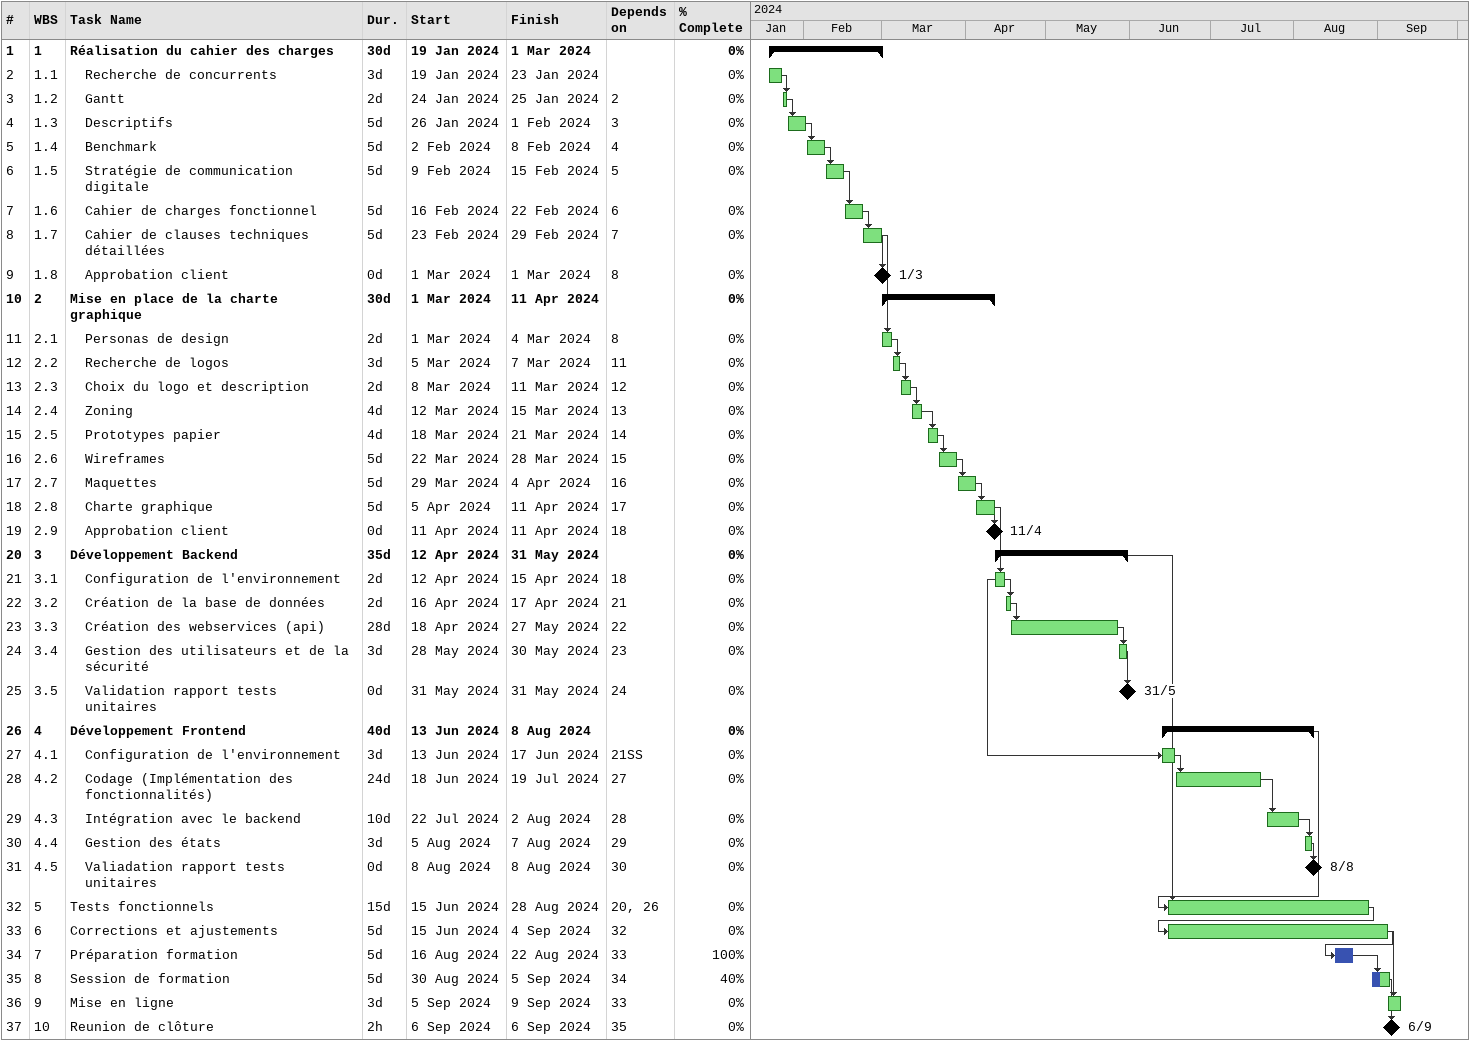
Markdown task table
| ID | WBS | Task | Duration | Start | Finish | Predecessors | % complete |
|---|---|---|---|---|---|---|---|
| 1 | 1 | **Réalisation du cahier des charges** | 30d | 2024-01-19 | 2024-03-01 |  | 0 |
| 2 | 1.1 | Recherche de concurrents | 3d | 2024-01-19 | 2024-01-23 |  | 0 |
| 3 | 1.2 | Gantt | 2d | 2024-01-24 | 2024-01-25 | 2 | 0 |
| 4 | 1.3 | Descriptifs | 5d | 2024-01-26 | 2024-02-01 | 3 | 0 |
| 5 | 1.4 | Benchmark | 5d | 2024-02-02 | 2024-02-08 | 4 | 0 |
| 6 | 1.5 | Stratégie de communication digitale | 5d | 2024-02-09 | 2024-02-15 | 5 | 0 |
| 7 | 1.6 | Cahier de charges fonctionnel | 5d | 2024-02-16 | 2024-02-22 | 6 | 0 |
| 8 | 1.7 | Cahier de clauses techniques détaillées | 5d | 2024-02-23 | 2024-02-29 | 7 | 0 |
| 9 | 1.8 | Approbation client | 0d | 2024-03-01 | 2024-03-01 | 8 | 0 |
| 10 | 2 | **Mise en place de la charte graphique** | 30d | 2024-03-01 | 2024-04-11 |  | 0 |
| 11 | 2.1 | Personas de design | 2d | 2024-03-01 | 2024-03-04 | 8 | 0 |
| 12 | 2.2 | Recherche de logos | 3d | 2024-03-05 | 2024-03-07 | 11 | 0 |
| 13 | 2.3 | Choix du logo et description | 2d | 2024-03-08 | 2024-03-11 | 12 | 0 |
| 14 | 2.4 | Zoning | 4d | 2024-03-12 | 2024-03-15 | 13 | 0 |
| 15 | 2.5 | Prototypes papier | 4d | 2024-03-18 | 2024-03-21 | 14 | 0 |
| 16 | 2.6 | Wireframes | 5d | 2024-03-22 | 2024-03-28 | 15 | 0 |
| 17 | 2.7 | Maquettes | 5d | 2024-03-29 | 2024-04-04 | 16 | 0 |
| 18 | 2.8 | Charte graphique | 5d | 2024-04-05 | 2024-04-11 | 17 | 0 |
| 19 | 2.9 | Approbation client | 0d | 2024-04-11 | 2024-04-11 | 18 | 0 |
| 20 | 3 | **Développement Backend** | 35d | 2024-04-12 | 2024-05-31 |  | 0 |
| 21 | 3.1 | Configuration de l'environnement | 2d | 2024-04-12 | 2024-04-15 | 18 | 0 |
| 22 | 3.2 | Création de la base de données | 2d | 2024-04-16 | 2024-04-17 | 21 | 0 |
| 23 | 3.3 | Création des webservices (api) | 28d | 2024-04-18 | 2024-05-27 | 22 | 0 |
| 24 | 3.4 | Gestion des utilisateurs et de la sécurité | 3d | 2024-05-28 | 2024-05-30 | 23 | 0 |
| 25 | 3.5 | Validation rapport tests unitaires | 0d | 2024-05-31 | 2024-05-31 | 24 | 0 |
| 26 | 4 | **Développement Frontend** | 40d | 2024-06-13 | 2024-08-08 |  | 0 |
| 27 | 4.1 | Configuration de l'environnement | 3d | 2024-06-13 | 2024-06-17 | 21SS | 0 |
| 28 | 4.2 | Codage (Implémentation des fonctionnalités) | 24d | 2024-06-18 | 2024-07-19 | 27 | 0 |
| 29 | 4.3 | Intégration avec le backend | 10d | 2024-07-22 | 2024-08-02 | 28 | 0 |
| 30 | 4.4 | Gestion des états | 3d | 2024-08-05 | 2024-08-07 | 29 | 0 |
| 31 | 4.5 | Valiadation rapport tests unitaires | 0d | 2024-08-08 | 2024-08-08 | 30 | 0 |
| 32 | 5 | Tests fonctionnels | 15d | 2024-06-15 | 2024-08-28 | 20, 26 | 0 |
| 33 | 6 | Corrections et ajustements | 5d | 2024-06-15 | 2024-09-04 | 32 | 0 |
| 34 | 7 | Préparation formation | 5d | 2024-08-16 | 2024-08-22 | 33 | 100 |
| 35 | 8 | Session de formation | 5d | 2024-08-30 | 2024-09-05 | 34 | 40 |
| 36 | 9 | Mise en ligne | 3d | 2024-09-05 | 2024-09-09 | 33 | 0 |
| 37 | 10 | Reunion de clôture | 2h | 2024-09-06 | 2024-09-06 | 35 | 0 |
